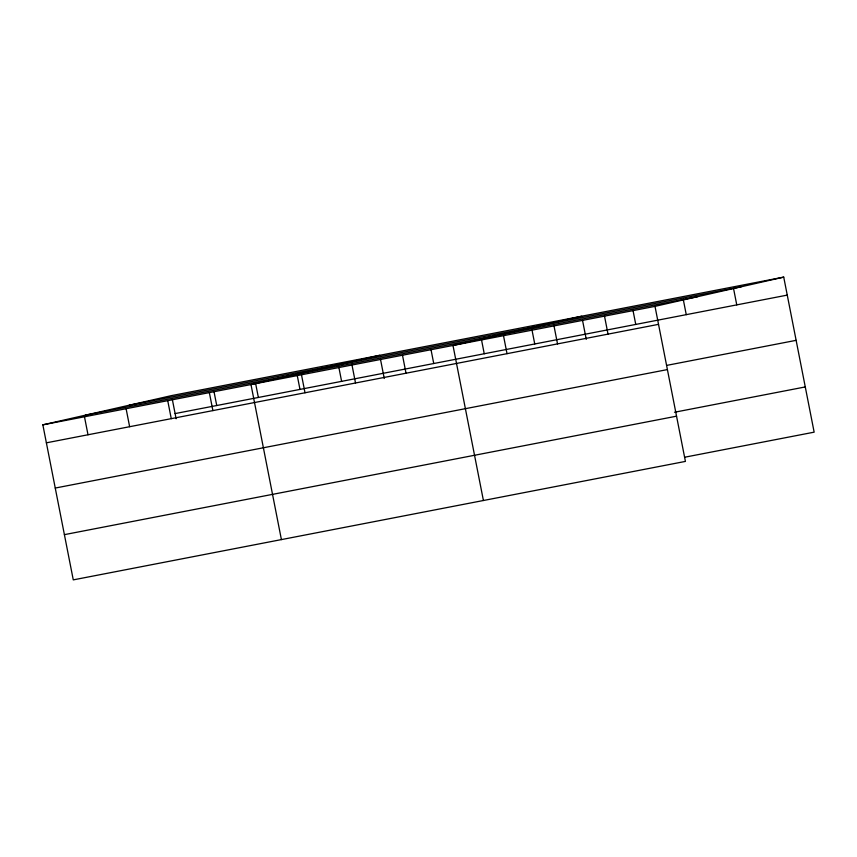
<?xml version="1.0" encoding="UTF-8"?>
<svg xmlns="http://www.w3.org/2000/svg" width="857" height="857" viewBox="0 0 857 857"><rect width="100%" height="100%" fill="white"/><g stroke="black" fill="none" stroke-linecap="round" stroke-linejoin="round"><path stroke-width="1.29" d="M783.727 277.122L655.005 306.367L685.418 461.409L73.274 579.878L42.85 424.836L171.582 395.591L783.727 277.122L814.15 432.164L684.657 457.231M379.705 355.312L250.983 384.557L281.407 539.599M581.721 316.212L452.989 345.457L483.412 500.509M129.096 405.243L741.251 286.774M85.325 415.184L697.48 296.715M42.85 424.836L655.005 306.367M175.107 413.577L787.262 295.108M46.385 442.823L658.53 324.353M666.639 365.403L796.132 340.336M55.255 488.051L667.41 369.581M674.491 412.249L805.28 386.935M64.393 534.65L676.548 416.181M733.485 288.177L736.763 304.888M683.233 299.243L686.253 314.658M632.98 310.298L635.755 324.439M604.506 316.137L608.031 334.134M582.481 320.068L586.263 339.372M553.997 325.906L557.532 343.903M531.972 329.849L534.747 343.978M503.498 335.687L507.023 353.673M481.473 339.618L484.248 353.759M430.964 349.388L433.738 363.529M402.49 355.227L406.025 373.224M380.465 359.169L384.257 378.473M351.991 365.007L355.516 382.993M338.836 367.225L341.611 381.354M301.482 374.777L305.017 392.774M297.208 375.28L299.982 389.41M255.59 383.336L258.364 397.466M213.961 391.392L216.735 405.522M209.354 392.613L212.89 410.599M172.332 399.448L176.124 418.752M167.726 400.669L171.261 418.655M126.108 408.725L129.632 426.711M84.479 416.781L88.003 434.767"/></g></svg>
